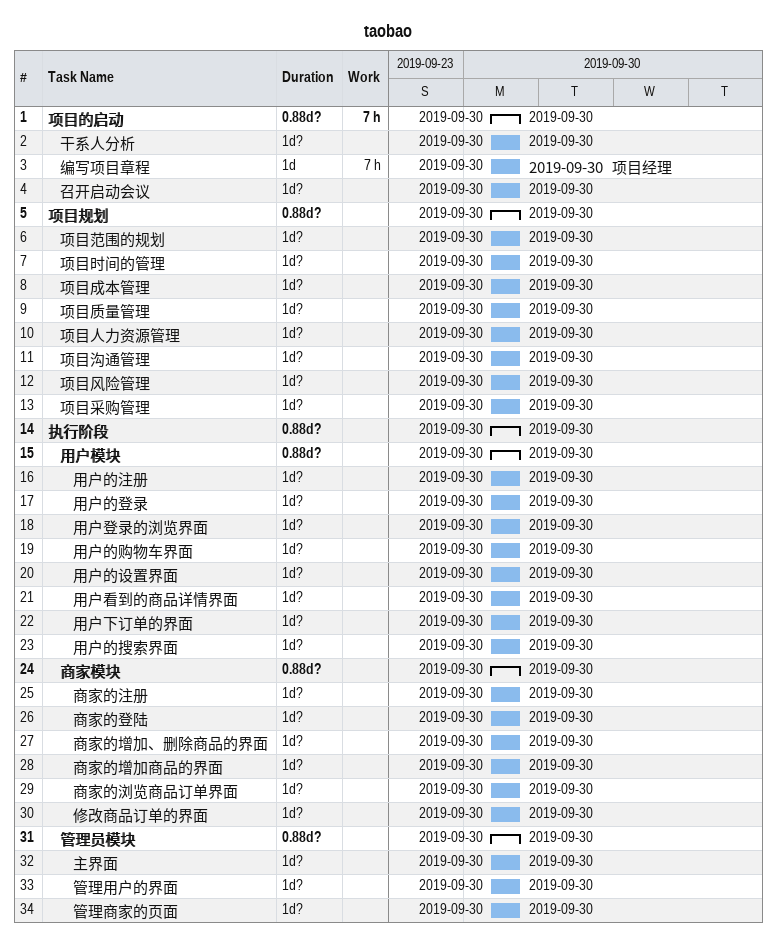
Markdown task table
taobao

| ID | Level | Task | Duration | Start | Finish | Resources | Work (h) |
|---|---|---|---|---|---|---|---|
| 1 | 1 | **项目的启动** | 0.88d? | 2019-09-30 | 2019-09-30 |  | 7 |
| 2 | 2 | 干系人分析 | 1d? | 2019-09-30 | 2019-09-30 |  |  |
| 3 | 2 | 编写项目章程 | 1d | 2019-09-30 | 2019-09-30 | 项目经理 | 7 |
| 4 | 2 | 召开启动会议 | 1d? | 2019-09-30 | 2019-09-30 |  |  |
| 5 | 1 | **项目规划** | 0.88d? | 2019-09-30 | 2019-09-30 |  |  |
| 6 | 2 | 项目范围的规划 | 1d? | 2019-09-30 | 2019-09-30 |  |  |
| 7 | 2 | 项目时间的管理 | 1d? | 2019-09-30 | 2019-09-30 |  |  |
| 8 | 2 | 项目成本管理 | 1d? | 2019-09-30 | 2019-09-30 |  |  |
| 9 | 2 | 项目质量管理 | 1d? | 2019-09-30 | 2019-09-30 |  |  |
| 10 | 2 | 项目人力资源管理 | 1d? | 2019-09-30 | 2019-09-30 |  |  |
| 11 | 2 | 项目沟通管理 | 1d? | 2019-09-30 | 2019-09-30 |  |  |
| 12 | 2 | 项目风险管理 | 1d? | 2019-09-30 | 2019-09-30 |  |  |
| 13 | 2 | 项目采购管理 | 1d? | 2019-09-30 | 2019-09-30 |  |  |
| 14 | 1 | **执行阶段** | 0.88d? | 2019-09-30 | 2019-09-30 |  |  |
| 15 | 2 | **用户模块** | 0.88d? | 2019-09-30 | 2019-09-30 |  |  |
| 16 | 3 | 用户的注册 | 1d? | 2019-09-30 | 2019-09-30 |  |  |
| 17 | 3 | 用户的登录 | 1d? | 2019-09-30 | 2019-09-30 |  |  |
| 18 | 3 | 用户登录的浏览界面 | 1d? | 2019-09-30 | 2019-09-30 |  |  |
| 19 | 3 | 用户的购物车界面 | 1d? | 2019-09-30 | 2019-09-30 |  |  |
| 20 | 3 | 用户的设置界面 | 1d? | 2019-09-30 | 2019-09-30 |  |  |
| 21 | 3 | 用户看到的商品详情界面 | 1d? | 2019-09-30 | 2019-09-30 |  |  |
| 22 | 3 | 用户下订单的界面 | 1d? | 2019-09-30 | 2019-09-30 |  |  |
| 23 | 3 | 用户的搜索界面 | 1d? | 2019-09-30 | 2019-09-30 |  |  |
| 24 | 2 | **商家模块** | 0.88d? | 2019-09-30 | 2019-09-30 |  |  |
| 25 | 3 | 商家的注册 | 1d? | 2019-09-30 | 2019-09-30 |  |  |
| 26 | 3 | 商家的登陆 | 1d? | 2019-09-30 | 2019-09-30 |  |  |
| 27 | 3 | 商家的增加、删除商品的界面 | 1d? | 2019-09-30 | 2019-09-30 |  |  |
| 28 | 3 | 商家的增加商品的界面 | 1d? | 2019-09-30 | 2019-09-30 |  |  |
| 29 | 3 | 商家的浏览商品订单界面 | 1d? | 2019-09-30 | 2019-09-30 |  |  |
| 30 | 3 | 修改商品订单的界面 | 1d? | 2019-09-30 | 2019-09-30 |  |  |
| 31 | 2 | **管理员模块** | 0.88d? | 2019-09-30 | 2019-09-30 |  |  |
| 32 | 3 | 主界面 | 1d? | 2019-09-30 | 2019-09-30 |  |  |
| 33 | 3 | 管理用户的界面 | 1d? | 2019-09-30 | 2019-09-30 |  |  |
| 34 | 3 | 管理商家的页面 | 1d? | 2019-09-30 | 2019-09-30 |  |  |
